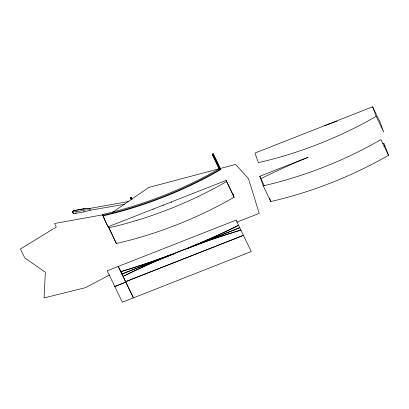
<?xml version="1.0" encoding="UTF-8"?>
<svg xmlns="http://www.w3.org/2000/svg" width="409" height="409" viewBox="0 0 409 409"><rect width="100%" height="100%" fill="white"/><g stroke="black" fill="none" stroke-linecap="round" stroke-linejoin="round"><path stroke-width="0.61" d="M90.092 210.241L83.947 211.969L73.528 213.641A6.907 3.487 -10.9 0 1 72.828 212.291L72.828 212.041A6.907 3.487 -10.9 0 1 73.334 210.753L83.661 208.626L89.837 208.452L90.113 210.252L124.73 204.275M128.774 201.494L89.755 208.421M238.626 225.395L229.27 229.93A385.063 193.114 -20 0 1 200.517 242.869L186.933 248.769L239.766 227.762M112.281 212.578L148.672 187.491L235.599 164.423L248.473 178.677L259.224 213.355L236.668 222.22M212.516 154.98L213.472 154.449L213.207 153.702L212.199 154.101L212.516 154.98L219.607 169.669L212.199 154.101M219.29 168.789L211.029 173.401A374.511 323.591 -25.8 0 1 162.966 195.768L153.043 199.531A374.005 323.156 -25.8 0 1 112.69 212.051L102.501 214.531L103.058 215.901L113.247 213.421A374.005 323.156 -25.8 0 0 153.595 200.901L163.523 197.143A374.511 323.591 -25.8 0 0 211.586 174.776L220.804 169.628L213.207 153.702M226.039 180.113L226.571 181.581L217.358 186.724A374.511 323.591 -25.8 0 1 169.295 209.091L159.367 212.854A374.005 323.156 -25.8 0 1 119.019 225.374L108.83 227.854L108.4 226.678L226.146 180.405L233.708 196.075M376.147 116.391L366.929 121.539A374.511 323.591 -25.8 0 1 318.867 143.902L308.943 147.669A374.005 323.156 -25.8 0 1 268.59 160.19L258.401 162.664L254.909 153.068L372.65 106.79L380.217 122.46L383.708 132.061L376.147 116.391L372.65 106.79M233.6 195.783L234.137 197.25L224.919 202.399A374.511 323.591 -25.8 0 1 176.857 224.761L166.933 228.524A374.005 323.156 -25.8 0 1 126.58 241.044L116.391 243.524L108.83 227.854M382.573 143.973L383.918 143.319L388.55 155.277L379.332 160.425A374.511 323.591 -25.8 0 1 331.27 182.787L321.346 186.55A374.005 323.156 -25.8 0 1 280.993 199.071L270.804 201.55L263.243 185.88L259.751 176.279L308.074 157.291L298.959 161.095A373.345 187.235 -20 0 0 270.231 174.086L260.886 178.641M131.11 198.733A9.325 2.684 61 0 0 130.916 198.207C129.868 197.542 130.926 197.123 131.304 197.782A8.788 2.531 61 0 1 131.836 199.316M131.299 199.894A8.788 2.531 61 0 0 130.701 198.12L131.304 197.782M130.916 198.207C132.24 198.442 130.834 196.622 131.049 197.593M109.668 274.925L85.553 287.645L44.07 297.91L45.327 272.225L24.76 257.91L20.45 248.979L56.299 227.046L54.581 223.493L103.145 214.756M123.124 276.32L132.48 271.786A385.063 193.114 -20 0 1 161.233 258.846L175.052 253.437L161.013 258.396A385.063 193.114 -20 0 1 130.931 268.58L120.88 271.668M123.165 276.402L132.516 271.867A385.82 193.493 -20 0 1 171.044 254.848L180.896 250.896A386.403 193.784 -20 0 1 230.855 233.217L240.906 230.124M238.585 225.318L229.229 229.853A386.403 193.784 -20 0 1 180.855 250.819L170.942 254.638A385.82 193.493 -20 0 1 130.89 268.498L120.844 271.591M383.877 146.141L385.058 145.676M121.984 273.953L170.308 254.965M191.402 246.673L239.725 227.68M122.02 274.035L170.349 255.042M243.411 235.313L125.665 281.586L118.339 266.407M243.447 235.395L125.706 281.668L133.508 297.829M114.755 286.458L125.737 282.144L118.17 266.474M114.796 286.54L125.773 282.225L133.339 297.895M324.327 125.783L333.626 122.357A373.345 187.235 -20 0 1 337.154 121.095M191.443 246.755L200.732 243.319A385.063 193.114 -20 0 1 230.819 233.14L240.87 230.047M263.243 185.88L273.432 183.401A374.005 323.156 -25.8 0 0 313.78 170.88L323.708 167.123A374.511 323.591 -25.8 0 0 371.771 144.755L380.983 139.607L388.55 155.277M75.312 213.094L76.534 212.869M73.334 210.753L83.753 209.081L89.96 209.05L89.75 208.232M72.828 212.041L85.184 210.298M259.751 176.279L264.321 185.758M213.472 154.449L220.804 169.628M226.571 181.581L234.137 197.25M171.299 201.959L171.54 202.45M163.063 205.195L163.298 205.686M152.992 209.157L153.227 209.648M102.501 214.531L102.736 215.022M108.4 226.678L116.391 243.524M103.058 215.901L102.823 215.41L113.012 212.931A374.005 323.156 -25.8 0 0 153.36 200.41L163.288 196.647A374.511 323.591 -25.8 0 0 211.351 174.285L220.563 169.137L220.246 168.252M130.701 198.12L130.44 197.93M269.495 197.951L270.804 201.55M232.68 193.242L233.283 194.899M83.661 208.626L83.753 209.081M83.85 211.514L83.947 211.969M73.528 213.641L73.487 213.437A6.907 3.476 -12.8 0 1 73.293 210.548M131.519 197.869A9.325 2.684 61 0 1 132.051 199.413M131.202 198.994A9.325 2.684 61 0 1 131.447 199.75M103.395 216.663L103.375 216.77A24.576 1.074 68.5 0 0 108.201 226.612L108.339 226.949L107.981 226.024L108.114 226.371A24.596 1.079 68.5 0 1 103.405 216.596L102.925 215.456L103.395 216.663M236.08 220.134L107.194 270.789L122.363 302.21L251.249 251.555L236.08 220.134"/></g></svg>
